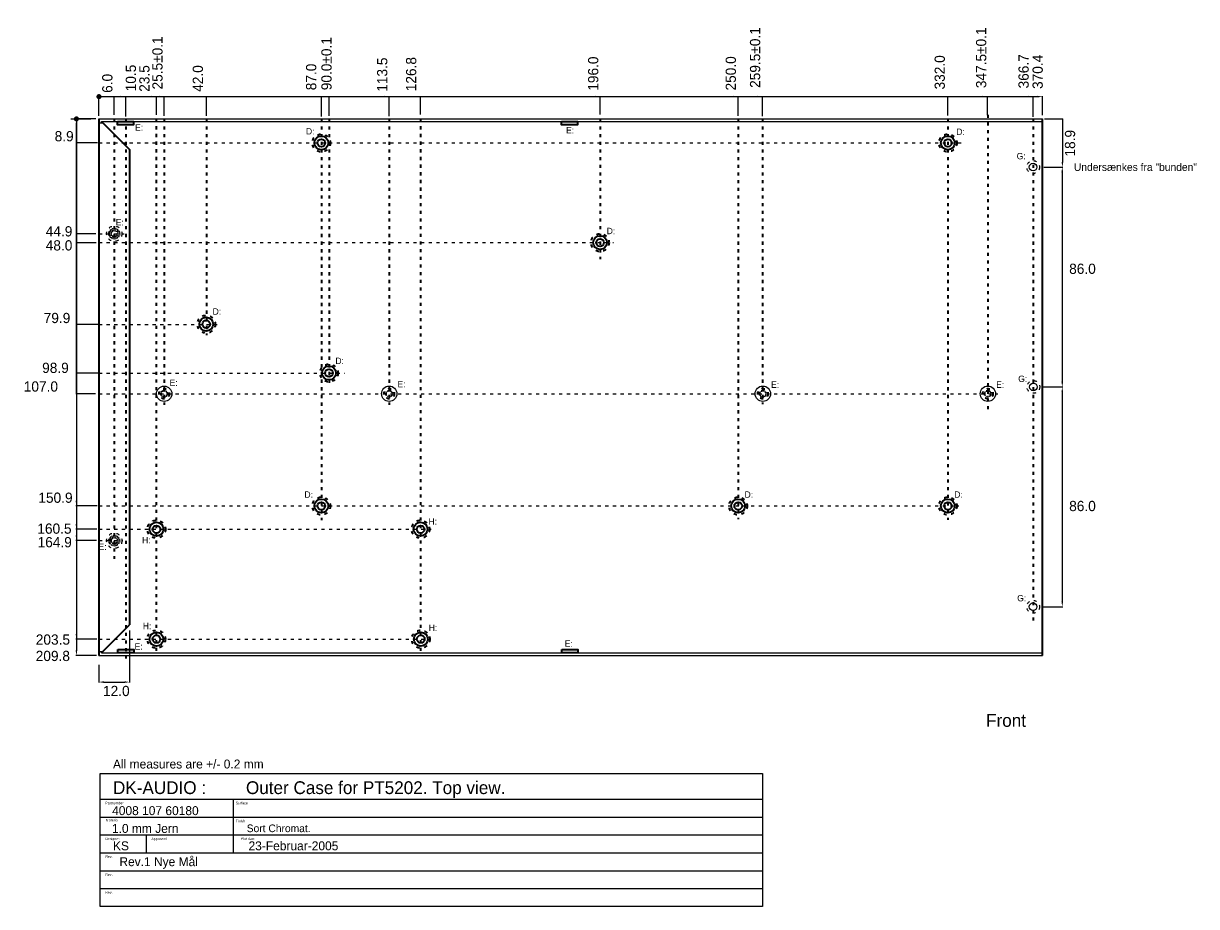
# Model space of a CAD drawing. Header units: millimetres. Extents: x 52 to 1784, y 364 to 949.
# Drawn here: x 738.1 to 1196.8, y 405.1 to 750.5 of the extents above; entities that cross this region are included whole.
import ezdxf

# ---------------------------------------------------------------- set-up
doc = ezdxf.new("R2010")
doc.units = ezdxf.units.MM
doc.linetypes.add('ACAD_ISO03W100', pattern=[30, 12, -18])
doc.linetypes.add('HIDDEN', pattern=[0.375, 0.25, -0.125])
for name, color, linetype in [('Forplade', 4, 'Continuous'), ('kabinet_dim', 7, 'Continuous'), ('kabinet_head', 2, 'Continuous'), ('PEM ring', 4, 'HIDDEN')]:
    doc.layers.add(name, color=color, linetype=linetype)
doc.layers.add('kabinet', color=4, linetype='Continuous', lineweight=40)
doc.dimstyles.new('DK-audio', dxfattribs={"dimtxt": 4, "dimasz": 2, "dimexe": 0.18, "dimexo": 0.0625, "dimgap": 1, "dimtad": 2, "dimdec": 1, "dimzin": 0, "dimdsep": 46, "dimtxsty": 'Standard', "dimcen": 5, "dimadec": 1, "dimazin": 0, "dimtfac": 1, "dimtdec": 1, "dimtofl": 0, "dimtmove": 2, "dimatfit": 3, "dimfxl": 0, "dimtolj": 1, "dimtzin": 0, "dimarcsym": 0})
doc.dimstyles.new('KDS', dxfattribs={"dimtxt": 4, "dimasz": 2, "dimexe": 0.18, "dimexo": 0.0625, "dimgap": 1, "dimtad": 2, "dimjust": 2, "dimdec": 1, "dimzin": 0, "dimdsep": 46, "dimtxsty": 'Standard', "dimblk1": 'NONE', "dimsah": 1, "dimcen": 5, "dimadec": 1, "dimazin": 0, "dimtfac": 1, "dimtdec": 1, "dimtofl": 0, "dimtmove": 2, "dimatfit": 3, "dimfxl": 0, "dimtolj": 1, "dimtzin": 0, "dimarcsym": 0})

# ---------------------------------------------------------------- blocks, each defined once
blk = doc.blocks.new('*D40')
at = {"layer": 'DEFPOINTS', "color": 0, "linetype": 'Continuous', "ltscale": 0.1}
for p in [(766.5, 713.2), (758.8, 668.3), (766.5, 668.3)]:
    blk.add_point(p, dxfattribs=at)
at = {"layer": 'kabinet_dim', "color": 0, "linetype": 'Continuous', "lineweight": -2, "ltscale": 0.1}
for p, q in [((766.44, 713.2), (758.62, 713.2)), ((758.8, 713.2), (758.8, 670.3)), ((766.44, 668.3), (758.62, 668.3))]:
    blk.add_line(p, q, dxfattribs=at)
at = {"layer": 'kabinet_dim', "color": 0, "linetype": 'Continuous', "ltscale": 0.1}
blk.add_solid([(758.47, 670.3), (759.13, 670.3), (758.8, 668.3)], dxfattribs=at)
at = {"layer": 'kabinet_dim', "color": 0, "linetype": 'Continuous', "ltscale": 0.1, "insert": (752, 669.2), "char_height": 4, "attachment_point": 5, "rotation": 359.99}
blk.add_mtext('\\A1;44.9', dxfattribs=at)
blk = doc.blocks.new('_None')
blk = doc.blocks.new('*D41')
at = {"layer": 'DEFPOINTS', "color": 0, "linetype": 'Continuous', "ltscale": 0.1}
for p in [(764.5, 713.2), (758.8, 548.3), (766.7, 548.3)]:
    blk.add_point(p, dxfattribs=at)
at = {"layer": 'kabinet_dim', "color": 0, "linetype": 'Continuous', "lineweight": -2, "ltscale": 0.1}
for p, q in [((764.44, 713.2), (758.62, 713.2)), ((758.8, 713.2), (758.8, 550.3)), ((766.64, 548.3), (758.62, 548.3))]:
    blk.add_line(p, q, dxfattribs=at)
at = {"layer": 'kabinet_dim', "color": 0, "linetype": 'Continuous', "ltscale": 0.1}
blk.add_solid([(758.47, 550.3), (759.13, 550.3), (758.8, 548.3)], dxfattribs=at)
at = {"layer": 'kabinet_dim', "color": 0, "linetype": 'Continuous', "ltscale": 0.1, "insert": (750.3, 547.6), "char_height": 4, "attachment_point": 5, "rotation": 359.99}
blk.add_mtext('\\A1;164.9', dxfattribs=at)
blk = doc.blocks.new('*D42')
at = {"layer": 'DEFPOINTS', "color": 0, "linetype": 'Continuous', "ltscale": 0.1}
for p in [(758.8, 713.2), (766.3, 713.2), (766.3, 605.7)]:
    blk.add_point(p, dxfattribs=at)
at = {"layer": 'kabinet_dim', "color": 0, "linetype": 'Continuous', "lineweight": -2, "ltscale": 0.1}
for p, q in [((766.24, 713.2), (758.62, 713.2)), ((758.8, 605.7), (758.8, 711.2)), ((766.24, 605.7), (758.62, 605.7))]:
    blk.add_line(p, q, dxfattribs=at)
at = {"layer": 'kabinet_dim', "color": 0, "linetype": 'Continuous', "ltscale": 0.1}
blk.add_solid([(758.47, 711.2), (759.13, 711.2), (758.8, 713.2)], dxfattribs=at)
at = {"layer": 'kabinet_dim', "color": 0, "linetype": 'Continuous', "ltscale": 0.1, "insert": (744.9, 608.5), "char_height": 4, "attachment_point": 5, "rotation": 359.99}
blk.add_mtext('\\A1;107.0', dxfattribs=at)
blk = doc.blocks.new('*D43')
at = {"layer": 'DEFPOINTS', "color": 0, "linetype": 'Continuous', "ltscale": 0.1}
for p in [(793.1, 721.9), (767.6, 714.3), (793.1, 714.3)]:
    blk.add_point(p, dxfattribs=at)
at = {"layer": 'kabinet_dim', "color": 0, "linetype": 'Continuous', "lineweight": -2, "ltscale": 0.1}
for p, q in [((767.6, 714.36), (767.6, 722.08)), ((767.6, 721.9), (791.1, 721.9)), ((793.1, 714.36), (793.1, 722.08))]:
    blk.add_line(p, q, dxfattribs=at)
at = {"layer": 'kabinet_dim', "color": 0, "linetype": 'Continuous', "ltscale": 0.1}
blk.add_solid([(791.1, 722.23), (791.1, 721.57), (793.1, 721.9)], dxfattribs=at)
at = {"layer": 'kabinet_dim', "color": 0, "linetype": 'Continuous', "ltscale": 0.1, "insert": (790.5, 735.1), "char_height": 4, "attachment_point": 5, "rotation": 90}
blk.add_mtext('\\A1;25.5±0.1', dxfattribs=at)
blk = doc.blocks.new('*D44')
at = {"layer": 'DEFPOINTS', "color": 0, "linetype": 'Continuous', "ltscale": 0.1}
for p in [(778.1, 721.9), (767.6, 716.7), (778.1, 714.1)]:
    blk.add_point(p, dxfattribs=at)
at = {"layer": 'kabinet_dim', "color": 0, "linetype": 'Continuous', "lineweight": -2, "ltscale": 0.1}
for p, q in [((767.6, 716.76), (767.6, 722.08)), ((767.6, 721.9), (776.1, 721.9)), ((778.1, 714.16), (778.1, 722.08))]:
    blk.add_line(p, q, dxfattribs=at)
at = {"layer": 'kabinet_dim', "color": 0, "linetype": 'Continuous', "ltscale": 0.1}
blk.add_solid([(776.1, 722.23), (776.1, 721.57), (778.1, 721.9)], dxfattribs=at)
at = {"layer": 'kabinet_dim', "color": 0, "linetype": 'Continuous', "ltscale": 0.1, "insert": (780.1, 729.2), "char_height": 4, "attachment_point": 5, "rotation": 90}
blk.add_mtext('\\A1;10.5', dxfattribs=at)
blk = doc.blocks.new('_Dot')
at = {"color": 0, "linetype": 'ByBlock', "lineweight": -2}
blk.add_line((-0.5, 0), (-1, 0), dxfattribs=at)
at = {"color": 0, "linetype": 'ByBlock', "const_width": 0.5}
blk.add_lwpolyline([(-0.25, 0, 1), (0.25, 0, 1)], format="xyb", close=True, dxfattribs=at)
blk = doc.blocks.new('*D46')
at = {"layer": 'DEFPOINTS', "color": 0, "linetype": 'Continuous', "ltscale": 0.1}
for p in [(773.6, 721.9), (767.6, 714.6), (773.6, 714.7)]:
    blk.add_point(p, dxfattribs=at)
at = {"layer": 'kabinet_dim', "color": 0, "linetype": 'Continuous', "lineweight": -2, "ltscale": 0.1}
for p, q in [((767.6, 714.66), (767.6, 722.08)), ((769.6, 721.9), (771.6, 721.9)), ((773.6, 714.76), (773.6, 722.08))]:
    blk.add_line(p, q, dxfattribs=at)
at = {"layer": 'kabinet_dim', "color": 0, "linetype": 'Continuous', "ltscale": 0.1}
blk.add_solid([(771.6, 722.23), (771.6, 721.57), (773.6, 721.9)], dxfattribs=at)
at = {"layer": 'kabinet_dim', "color": 0, "linetype": 'Continuous', "lineweight": -2, "ltscale": 0.1, "xscale": 2, "yscale": 2, "zscale": 2, "rotation": 180}
blk.add_blockref('_Dot', (767.6, 721.9), dxfattribs=at)
at = {"layer": 'kabinet_dim', "color": 0, "linetype": 'Continuous', "ltscale": 0.1, "insert": (770.9, 727.1), "char_height": 4, "attachment_point": 5, "rotation": 90}
blk.add_mtext('\\A1;6.0', dxfattribs=at)
blk = doc.blocks.new('*D49')
at = {"layer": 'DEFPOINTS', "color": 0, "linetype": 'Continuous', "ltscale": 0.1}
for p in [(809.6, 721.9), (767.6, 719.7), (809.6, 714.3)]:
    blk.add_point(p, dxfattribs=at)
at = {"layer": 'kabinet_dim', "color": 0, "linetype": 'Continuous', "lineweight": -2, "ltscale": 0.1}
for p, q in [((767.6, 719.76), (767.6, 722.08)), ((767.6, 721.9), (807.6, 721.9)), ((809.6, 714.36), (809.6, 722.08))]:
    blk.add_line(p, q, dxfattribs=at)
at = {"layer": 'kabinet_dim', "color": 0, "linetype": 'Continuous', "ltscale": 0.1}
blk.add_solid([(807.6, 722.23), (807.6, 721.57), (809.6, 721.9)], dxfattribs=at)
at = {"layer": 'kabinet_dim', "color": 0, "linetype": 'Continuous', "ltscale": 0.1, "insert": (806.3, 729), "char_height": 4, "attachment_point": 5, "rotation": 90}
blk.add_mtext('\\A1;42.0', dxfattribs=at)
blk = doc.blocks.new('*D50')
at = {"layer": 'DEFPOINTS', "color": 0, "linetype": 'Continuous', "ltscale": 0.1}
for p in [(854.6, 721.9), (767.6, 719.4), (854.6, 714.1)]:
    blk.add_point(p, dxfattribs=at)
at = {"layer": 'kabinet_dim', "color": 0, "linetype": 'Continuous', "lineweight": -2, "ltscale": 0.1}
for p, q in [((767.6, 719.46), (767.6, 722.08)), ((767.6, 721.9), (852.6, 721.9)), ((854.6, 714.16), (854.6, 722.08))]:
    blk.add_line(p, q, dxfattribs=at)
at = {"layer": 'kabinet_dim', "color": 0, "linetype": 'Continuous', "ltscale": 0.1}
blk.add_solid([(852.6, 722.23), (852.6, 721.57), (854.6, 721.9)], dxfattribs=at)
at = {"layer": 'kabinet_dim', "color": 0, "linetype": 'Continuous', "ltscale": 0.1, "insert": (850.6, 729.6), "char_height": 4, "attachment_point": 5, "rotation": 90}
blk.add_mtext('\\A1;87.0', dxfattribs=at)
blk = doc.blocks.new('*D51')
at = {"layer": 'DEFPOINTS', "color": 0, "linetype": 'Continuous', "ltscale": 0.1}
for p in [(857.6, 721.9), (767.6, 716.2), (857.6, 714.3)]:
    blk.add_point(p, dxfattribs=at)
at = {"layer": 'kabinet_dim', "color": 0, "linetype": 'Continuous', "lineweight": -2, "ltscale": 0.1}
for p, q in [((767.6, 716.26), (767.6, 722.08)), ((767.6, 721.9), (855.6, 721.9)), ((857.6, 714.36), (857.6, 722.08))]:
    blk.add_line(p, q, dxfattribs=at)
at = {"layer": 'kabinet_dim', "color": 0, "linetype": 'Continuous', "ltscale": 0.1}
blk.add_solid([(855.6, 722.23), (855.6, 721.57), (857.6, 721.9)], dxfattribs=at)
at = {"layer": 'kabinet_dim', "color": 0, "linetype": 'Continuous', "ltscale": 0.1, "insert": (856.6, 734.8), "char_height": 4, "attachment_point": 5, "rotation": 90}
blk.add_mtext('\\A1;90.0±0.1', dxfattribs=at)
blk = doc.blocks.new('*D52')
at = {"layer": 'DEFPOINTS', "color": 0, "linetype": 'Continuous', "ltscale": 0.1}
for p in [(881.1, 721.9), (767.6, 717), (881.1, 714.2)]:
    blk.add_point(p, dxfattribs=at)
at = {"layer": 'kabinet_dim', "color": 0, "linetype": 'Continuous', "lineweight": -2, "ltscale": 0.1}
for p, q in [((767.6, 717.06), (767.6, 722.08)), ((767.6, 721.9), (879.1, 721.9)), ((881.1, 714.26), (881.1, 722.08))]:
    blk.add_line(p, q, dxfattribs=at)
at = {"layer": 'kabinet_dim', "color": 0, "linetype": 'Continuous', "ltscale": 0.1}
blk.add_solid([(879.1, 722.23), (879.1, 721.57), (881.1, 721.9)], dxfattribs=at)
at = {"layer": 'kabinet_dim', "color": 0, "linetype": 'Continuous', "ltscale": 0.1, "insert": (878.4, 730.5), "char_height": 4, "attachment_point": 5, "rotation": 90}
blk.add_mtext('\\A1;113.5', dxfattribs=at)
blk = doc.blocks.new('*D53')
at = {"layer": 'DEFPOINTS', "color": 0, "linetype": 'Continuous', "ltscale": 0.1}
for p in [(767.6, 720.4), (963.6, 721.9), (963.6, 714.8)]:
    blk.add_point(p, dxfattribs=at)
at = {"layer": 'kabinet_dim', "color": 0, "linetype": 'Continuous', "lineweight": -2, "ltscale": 0.1}
for p, q in [((767.6, 720.46), (767.6, 722.08)), ((767.6, 721.9), (961.6, 721.9)), ((963.6, 714.86), (963.6, 722.08))]:
    blk.add_line(p, q, dxfattribs=at)
at = {"layer": 'kabinet_dim', "color": 0, "linetype": 'Continuous', "ltscale": 0.1}
blk.add_solid([(961.6, 722.23), (961.6, 721.57), (963.6, 721.9)], dxfattribs=at)
at = {"layer": 'kabinet_dim', "color": 0, "linetype": 'Continuous', "ltscale": 0.1, "insert": (960.9, 730.9), "char_height": 4, "attachment_point": 5, "rotation": 90}
blk.add_mtext('\\A1;196.0', dxfattribs=at)
blk = doc.blocks.new('*D54')
at = {"layer": 'DEFPOINTS', "color": 0, "linetype": 'Continuous', "ltscale": 0.1}
for p in [(767.6, 720.7), (1017.6, 721.9), (1017.6, 714.4)]:
    blk.add_point(p, dxfattribs=at)
at = {"layer": 'kabinet_dim', "color": 0, "linetype": 'Continuous', "lineweight": -2, "ltscale": 0.1}
for p, q in [((767.6, 720.76), (767.6, 722.08)), ((767.6, 721.9), (1015.6, 721.9)), ((1017.6, 714.46), (1017.6, 722.08))]:
    blk.add_line(p, q, dxfattribs=at)
at = {"layer": 'kabinet_dim', "color": 0, "linetype": 'Continuous', "ltscale": 0.1}
blk.add_solid([(1015.6, 722.23), (1015.6, 721.57), (1017.6, 721.9)], dxfattribs=at)
at = {"layer": 'kabinet_dim', "color": 0, "linetype": 'Continuous', "ltscale": 0.1, "insert": (1014.7, 731), "char_height": 4, "attachment_point": 5, "rotation": 90}
blk.add_mtext('\\A1;250.0', dxfattribs=at)
blk = doc.blocks.new('*D55')
at = {"layer": 'DEFPOINTS', "color": 0, "linetype": 'Continuous', "ltscale": 0.1}
for p in [(767.6, 720.5), (1027.1, 721.9), (1027.1, 714.2)]:
    blk.add_point(p, dxfattribs=at)
at = {"layer": 'kabinet_dim', "color": 0, "linetype": 'Continuous', "lineweight": -2, "ltscale": 0.1}
for p, q in [((767.6, 720.56), (767.6, 722.08)), ((767.6, 721.9), (1025.1, 721.9)), ((1027.1, 714.26), (1027.1, 722.08))]:
    blk.add_line(p, q, dxfattribs=at)
at = {"layer": 'kabinet_dim', "color": 0, "linetype": 'Continuous', "ltscale": 0.1}
blk.add_solid([(1025.1, 722.23), (1025.1, 721.57), (1027.1, 721.9)], dxfattribs=at)
at = {"layer": 'kabinet_dim', "color": 0, "linetype": 'Continuous', "ltscale": 0.1, "insert": (1024.2, 737.2), "char_height": 4, "attachment_point": 5, "rotation": 90}
blk.add_mtext('\\A1;259.5±0.1', dxfattribs=at)
blk = doc.blocks.new('*D56')
at = {"layer": 'DEFPOINTS', "color": 0, "linetype": 'Continuous', "ltscale": 0.1}
for p in [(1099.6, 721.9), (767.6, 718.6), (1099.6, 714.5)]:
    blk.add_point(p, dxfattribs=at)
at = {"layer": 'kabinet_dim', "color": 0, "linetype": 'Continuous', "lineweight": -2, "ltscale": 0.1}
for p, q in [((767.6, 718.66), (767.6, 722.08)), ((767.6, 721.9), (1097.6, 721.9)), ((1099.6, 714.56), (1099.6, 722.08))]:
    blk.add_line(p, q, dxfattribs=at)
at = {"layer": 'kabinet_dim', "color": 0, "linetype": 'Continuous', "ltscale": 0.1}
blk.add_solid([(1097.6, 722.23), (1097.6, 721.57), (1099.6, 721.9)], dxfattribs=at)
at = {"layer": 'kabinet_dim', "color": 0, "linetype": 'Continuous', "ltscale": 0.1, "insert": (1096.4, 731.4), "char_height": 4, "attachment_point": 5, "rotation": 90}
blk.add_mtext('\\A1;332.0', dxfattribs=at)
blk = doc.blocks.new('*D57')
at = {"layer": 'DEFPOINTS', "color": 0, "linetype": 'Continuous', "ltscale": 0.1}
for p in [(1115.1, 721.9), (767.6, 717.2), (1115.1, 714.6)]:
    blk.add_point(p, dxfattribs=at)
at = {"layer": 'kabinet_dim', "color": 0, "linetype": 'Continuous', "lineweight": -2, "ltscale": 0.1}
for p, q in [((767.6, 717.26), (767.6, 722.08)), ((767.6, 721.9), (1113.1, 721.9)), ((1115.1, 714.66), (1115.1, 722.08))]:
    blk.add_line(p, q, dxfattribs=at)
at = {"layer": 'kabinet_dim', "color": 0, "linetype": 'Continuous', "ltscale": 0.1}
blk.add_solid([(1113.1, 722.23), (1113.1, 721.57), (1115.1, 721.9)], dxfattribs=at)
at = {"layer": 'kabinet_dim', "color": 0, "linetype": 'Continuous', "ltscale": 0.1, "insert": (1112.6, 737.1), "char_height": 4, "attachment_point": 5, "rotation": 90}
blk.add_mtext('\\A1;347.5±0.1', dxfattribs=at)
blk = doc.blocks.new('*D58')
at = {"layer": 'DEFPOINTS', "color": 0, "linetype": 'Continuous', "ltscale": 0.1}
for p in [(1136.6, 721.9), (767.6, 719.4), (1136.6, 714.6)]:
    blk.add_point(p, dxfattribs=at)
at = {"layer": 'kabinet_dim', "color": 0, "linetype": 'Continuous', "lineweight": -2, "ltscale": 0.1}
for p, q in [((767.6, 719.46), (767.6, 722.08)), ((767.6, 721.9), (1134.6, 721.9)), ((1136.6, 714.66), (1136.6, 722.08))]:
    blk.add_line(p, q, dxfattribs=at)
at = {"layer": 'kabinet_dim', "color": 0, "linetype": 'Continuous', "ltscale": 0.1}
blk.add_solid([(1134.6, 722.23), (1134.6, 721.57), (1136.6, 721.9)], dxfattribs=at)
at = {"layer": 'kabinet_dim', "color": 0, "linetype": 'Continuous', "ltscale": 0.1, "insert": (1134.7, 731.6), "char_height": 4, "attachment_point": 5, "rotation": 90}
blk.add_mtext('\\A1;370.4', dxfattribs=at)
blk = doc.blocks.new('*D59')
at = {"layer": 'DEFPOINTS', "color": 0, "linetype": 'Continuous', "ltscale": 0.1}
for p in [(762.9, 713.2), (758.8, 703.8), (767.1, 703.8)]:
    blk.add_point(p, dxfattribs=at)
at = {"layer": 'kabinet_dim', "color": 0, "linetype": 'Continuous', "lineweight": -2, "ltscale": 0.1}
for p, q in [((762.84, 713.2), (758.62, 713.2)), ((758.8, 711.2), (758.8, 705.8)), ((767.04, 703.8), (758.62, 703.8))]:
    blk.add_line(p, q, dxfattribs=at)
at = {"layer": 'kabinet_dim', "color": 0, "linetype": 'Continuous', "ltscale": 0.1}
blk.add_solid([(758.47, 705.8), (759.13, 705.8), (758.8, 703.8)], dxfattribs=at)
at = {"layer": 'kabinet_dim', "color": 0, "linetype": 'Continuous', "lineweight": -2, "ltscale": 0.1, "xscale": 2, "yscale": 2, "zscale": 2, "rotation": 90}
blk.add_blockref('_Dot', (758.8, 713.2), dxfattribs=at)
at = {"layer": 'kabinet_dim', "color": 0, "linetype": 'Continuous', "ltscale": 0.1, "insert": (754, 706.4), "char_height": 4, "attachment_point": 5, "rotation": 359.99}
blk.add_mtext('\\A1;8.9', dxfattribs=at)
blk = doc.blocks.new('*D60')
at = {"layer": 'DEFPOINTS', "color": 0, "linetype": 'Continuous', "ltscale": 0.1}
for p in [(756.5, 713.2), (758.8, 664.7), (766.6, 664.7)]:
    blk.add_point(p, dxfattribs=at)
at = {"layer": 'kabinet_dim', "color": 0, "linetype": 'Continuous', "lineweight": -2, "ltscale": 0.1}
for p, q in [((756.5625, 713.2), (758.98, 713.2)), ((758.8, 713.2), (758.8, 664.7)), ((766.5375, 664.7), (758.62, 664.7))]:
    blk.add_line(p, q, dxfattribs=at)
at = {"layer": 'kabinet_dim', "color": 0, "linetype": 'Continuous', "ltscale": 0.1, "insert": (752, 663.7), "char_height": 4, "attachment_point": 5, "rotation": 359.99}
blk.add_mtext('\\A1;48.0', dxfattribs=at)
blk = doc.blocks.new('*D61')
at = {"layer": 'DEFPOINTS', "color": 0, "linetype": 'Continuous', "ltscale": 0.1}
for p in [(764.7, 713.2), (758.8, 632.8), (767.2, 632.8)]:
    blk.add_point(p, dxfattribs=at)
at = {"layer": 'kabinet_dim', "color": 0, "linetype": 'Continuous', "lineweight": -2, "ltscale": 0.1}
for p, q in [((764.64, 713.2), (758.62, 713.2)), ((758.8, 713.2), (758.8, 634.8)), ((767.14, 632.8), (758.62, 632.8))]:
    blk.add_line(p, q, dxfattribs=at)
at = {"layer": 'kabinet_dim', "color": 0, "linetype": 'Continuous', "ltscale": 0.1}
blk.add_solid([(758.47, 634.8), (759.13, 634.8), (758.8, 632.8)], dxfattribs=at)
at = {"layer": 'kabinet_dim', "color": 0, "linetype": 'Continuous', "ltscale": 0.1, "insert": (751.2, 635.3), "char_height": 4, "attachment_point": 5, "rotation": 359.99}
blk.add_mtext('\\A1;79.9', dxfattribs=at)
blk = doc.blocks.new('*D62')
at = {"layer": 'DEFPOINTS', "color": 0, "linetype": 'Continuous', "ltscale": 0.1}
for p in [(765.5, 713.2), (758.8, 613.8), (767.2, 613.8)]:
    blk.add_point(p, dxfattribs=at)
at = {"layer": 'kabinet_dim', "color": 0, "linetype": 'Continuous', "lineweight": -2, "ltscale": 0.1}
for p, q in [((765.44, 713.2), (758.62, 713.2)), ((758.8, 713.2), (758.8, 615.8)), ((767.14, 613.8), (758.62, 613.8))]:
    blk.add_line(p, q, dxfattribs=at)
at = {"layer": 'kabinet_dim', "color": 0, "linetype": 'Continuous', "ltscale": 0.1}
blk.add_solid([(758.47, 615.8), (759.13, 615.8), (758.8, 613.8)], dxfattribs=at)
at = {"layer": 'kabinet_dim', "color": 0, "linetype": 'Continuous', "ltscale": 0.1, "insert": (750.6, 615.8), "char_height": 4, "attachment_point": 5, "rotation": 359.99}
blk.add_mtext('\\A1;98.9', dxfattribs=at)
blk = doc.blocks.new('*D63')
at = {"layer": 'DEFPOINTS', "color": 0, "linetype": 'Continuous', "ltscale": 0.1}
for p in [(765.6, 713.2), (758.8, 561.8), (766.9, 561.8)]:
    blk.add_point(p, dxfattribs=at)
at = {"layer": 'kabinet_dim', "color": 0, "linetype": 'Continuous', "lineweight": -2, "ltscale": 0.1}
for p, q in [((765.54, 713.2), (758.62, 713.2)), ((758.8, 713.2), (758.8, 563.8)), ((766.84, 561.8), (758.62, 561.8))]:
    blk.add_line(p, q, dxfattribs=at)
at = {"layer": 'kabinet_dim', "color": 0, "linetype": 'Continuous', "ltscale": 0.1}
blk.add_solid([(758.47, 563.8), (759.13, 563.8), (758.8, 561.8)], dxfattribs=at)
at = {"layer": 'kabinet_dim', "color": 0, "linetype": 'Continuous', "ltscale": 0.1, "insert": (750.6, 565), "char_height": 4, "attachment_point": 5, "rotation": 359.99}
blk.add_mtext('\\A1;150.9', dxfattribs=at)
blk = doc.blocks.new('*D64')
at = {"layer": 'DEFPOINTS', "color": 0, "linetype": 'Continuous', "ltscale": 0.1}
for p in [(764.5, 713.2), (758.8, 552.7), (766.8, 552.7)]:
    blk.add_point(p, dxfattribs=at)
at = {"layer": 'kabinet_dim', "color": 0, "linetype": 'Continuous', "lineweight": -2, "ltscale": 0.1}
for p, q in [((764.44, 713.2), (758.62, 713.2)), ((758.8, 713.2), (758.8, 554.7)), ((766.74, 552.7), (758.62, 552.7))]:
    blk.add_line(p, q, dxfattribs=at)
at = {"layer": 'kabinet_dim', "color": 0, "linetype": 'Continuous', "ltscale": 0.1}
blk.add_solid([(758.47, 554.7), (759.13, 554.7), (758.8, 552.7)], dxfattribs=at)
at = {"layer": 'kabinet_dim', "color": 0, "linetype": 'Continuous', "ltscale": 0.1, "insert": (750.2, 552.9), "char_height": 4, "attachment_point": 5, "rotation": 359.99}
blk.add_mtext('\\A1;160.5', dxfattribs=at)
blk = doc.blocks.new('*D65')
at = {"layer": 'DEFPOINTS', "color": 0, "linetype": 'Continuous', "ltscale": 0.1}
for p in [(764.5, 713.2), (758.8, 509.7), (766.8, 509.7)]:
    blk.add_point(p, dxfattribs=at)
at = {"layer": 'kabinet_dim', "color": 0, "linetype": 'Continuous', "lineweight": -2, "ltscale": 0.1}
for p, q in [((764.44, 713.2), (758.62, 713.2)), ((758.8, 713.2), (758.8, 511.7)), ((766.74, 509.7), (758.62, 509.7))]:
    blk.add_line(p, q, dxfattribs=at)
at = {"layer": 'kabinet_dim', "color": 0, "linetype": 'Continuous', "ltscale": 0.1}
blk.add_solid([(758.47, 511.7), (759.13, 511.7), (758.8, 509.7)], dxfattribs=at)
at = {"layer": 'kabinet_dim', "color": 0, "linetype": 'Continuous', "ltscale": 0.1, "insert": (749.6, 509.5), "char_height": 4, "attachment_point": 5, "rotation": 359.99}
blk.add_mtext('\\A1;203.5', dxfattribs=at)
blk = doc.blocks.new('*D66')
at = {"layer": 'DEFPOINTS', "color": 0, "linetype": 'Continuous', "ltscale": 0.1}
for p in [(893.4, 721.9), (767.6, 720), (893.4, 714.8)]:
    blk.add_point(p, dxfattribs=at)
at = {"layer": 'kabinet_dim', "color": 0, "linetype": 'Continuous', "lineweight": -2, "ltscale": 0.1}
for p, q in [((767.6, 720.06), (767.6, 722.08)), ((767.6, 721.9), (891.4, 721.9)), ((893.4, 714.86), (893.4, 722.08))]:
    blk.add_line(p, q, dxfattribs=at)
at = {"layer": 'kabinet_dim', "color": 0, "linetype": 'Continuous', "ltscale": 0.1}
blk.add_solid([(891.4, 722.23), (891.4, 721.57), (893.4, 721.9)], dxfattribs=at)
at = {"layer": 'kabinet_dim', "color": 0, "linetype": 'Continuous', "ltscale": 0.1, "insert": (889.7, 730.7), "char_height": 4, "attachment_point": 5, "rotation": 90}
blk.add_mtext('\\A1;126.8', dxfattribs=at)
blk = doc.blocks.new('*D100')
at = {"layer": 'DEFPOINTS', "color": 0, "linetype": 'Continuous', "ltscale": 0.1}
for p in [(764.47, 713.1), (758.8, 503.3), (766.77, 503.3)]:
    blk.add_point(p, dxfattribs=at)
at = {"layer": 'kabinet_dim', "color": 0, "linetype": 'Continuous', "lineweight": -2, "ltscale": 0.1}
for p, q in [((764.4, 713.1), (758.62, 713.1)), ((758.8, 713.1), (758.8, 505.3)), ((766.7, 503.3), (758.62, 503.3))]:
    blk.add_line(p, q, dxfattribs=at)
at = {"layer": 'kabinet_dim', "color": 0, "linetype": 'Continuous', "ltscale": 0.1}
blk.add_solid([(758.47, 505.3), (759.13, 505.3), (758.8, 503.3)], dxfattribs=at)
at = {"layer": 'kabinet_dim', "color": 0, "linetype": 'Continuous', "ltscale": 0.1, "insert": (749.57, 503.1), "char_height": 4, "attachment_point": 5, "rotation": 359.99}
blk.add_mtext('\\A1;209.8', dxfattribs=at)
blk = doc.blocks.new('*D103')
at = {"layer": 'DEFPOINTS', "color": 0, "linetype": 'Continuous', "ltscale": 0.1}
for p in [(779.6, 513.2), (767.6, 499.7), (779.6, 492.9)]:
    blk.add_point(p, dxfattribs=at)
at = {"layer": 'kabinet_dim', "color": 0, "linetype": 'Continuous', "lineweight": -2, "ltscale": 0.1}
for p, q in [((779.6, 513.14), (779.6, 492.72)), ((767.6, 499.64), (767.6, 492.72)), ((769.6, 492.9), (777.6, 492.9))]:
    blk.add_line(p, q, dxfattribs=at)
at = {"layer": 'kabinet_dim', "color": 0, "linetype": 'Continuous', "ltscale": 0.1}
for points in [[(769.6, 493.23), (769.6, 492.57), (767.6, 492.9)], [(777.6, 493.23), (777.6, 492.57), (779.6, 492.9)]]:
    blk.add_solid(points, dxfattribs=at)
at = {"layer": 'kabinet_dim', "color": 0, "linetype": 'Continuous', "ltscale": 0.1, "insert": (774.4, 489.4), "char_height": 4, "attachment_point": 5}
blk.add_mtext('\\A1;12.0', dxfattribs=at)
blk = doc.blocks.new('*D105')
at = {"layer": 'DEFPOINTS', "color": 0, "linetype": 'Continuous', "ltscale": 0.1}
for p in [(1132.9, 721.9), (767.6, 714.9), (1132.9, 713.9)]:
    blk.add_point(p, dxfattribs=at)
at = {"layer": 'kabinet_dim', "color": 0, "linetype": 'Continuous', "lineweight": -2, "ltscale": 0.1}
for p, q in [((767.6, 714.96), (767.6, 722.08)), ((767.6, 721.9), (1130.9, 721.9)), ((1132.9, 713.96), (1132.9, 722.08))]:
    blk.add_line(p, q, dxfattribs=at)
at = {"layer": 'kabinet_dim', "color": 0, "linetype": 'Continuous', "ltscale": 0.1}
blk.add_solid([(1130.9, 722.23), (1130.9, 721.57), (1132.9, 721.9)], dxfattribs=at)
at = {"layer": 'kabinet_dim', "color": 0, "linetype": 'Continuous', "ltscale": 0.1, "insert": (1129.2, 731.8), "char_height": 4, "attachment_point": 5, "rotation": 90}
blk.add_mtext('\\A1;366.7', dxfattribs=at)
blk = doc.blocks.new('*D106')
at = {"layer": 'DEFPOINTS', "color": 0, "linetype": 'Continuous', "ltscale": 0.1}
for p in [(790.1, 721.9), (767.6, 714.6), (790.1, 714.7)]:
    blk.add_point(p, dxfattribs=at)
at = {"layer": 'kabinet_dim', "color": 0, "linetype": 'Continuous', "lineweight": -2, "ltscale": 0.1}
for p, q in [((767.6, 714.66), (767.6, 722.08)), ((769.6, 721.9), (788.1, 721.9)), ((790.1, 714.76), (790.1, 722.08))]:
    blk.add_line(p, q, dxfattribs=at)
at = {"layer": 'kabinet_dim', "color": 0, "linetype": 'Continuous', "ltscale": 0.1}
blk.add_solid([(788.1, 722.23), (788.1, 721.57), (790.1, 721.9)], dxfattribs=at)
at = {"layer": 'kabinet_dim', "color": 0, "linetype": 'Continuous', "lineweight": -2, "ltscale": 0.1, "xscale": 2, "yscale": 2, "zscale": 2, "rotation": 180}
blk.add_blockref('_Dot', (767.6, 721.9), dxfattribs=at)
at = {"layer": 'kabinet_dim', "color": 0, "linetype": 'Continuous', "ltscale": 0.1, "insert": (785.4, 729), "char_height": 4, "attachment_point": 5, "rotation": 90}
blk.add_mtext('\\A1;23.5', dxfattribs=at)
blk = doc.blocks.new('*D107')
at = {"layer": 'DEFPOINTS', "color": 0, "linetype": 'Continuous', "ltscale": 0.1}
for p in [(1137, 694.35), (1136.4, 608.35), (1144.3, 608.35)]:
    blk.add_point(p, dxfattribs=at)
at = {"layer": 'kabinet_dim', "color": 0, "linetype": 'Continuous', "lineweight": -2, "ltscale": 0.1}
for p, q in [((1137.06, 694.35), (1144.48, 694.35)), ((1144.3, 692.35), (1144.3, 610.35)), ((1136.46, 608.35), (1144.48, 608.35))]:
    blk.add_line(p, q, dxfattribs=at)
at = {"layer": 'kabinet_dim', "color": 0, "linetype": 'Continuous', "ltscale": 0.1}
for points in [[(1143.97, 692.35), (1144.63, 692.35), (1144.3, 694.35)], [(1143.97, 610.35), (1144.63, 610.35), (1144.3, 608.35)]]:
    blk.add_solid(points, dxfattribs=at)
at = {"layer": 'kabinet_dim', "color": 0, "linetype": 'Continuous', "ltscale": 0.1, "insert": (1152.2, 654.55), "char_height": 4, "attachment_point": 5, "rotation": 359.99}
blk.add_mtext('\\A1;86.0', dxfattribs=at)
blk = doc.blocks.new('*D108')
at = {"layer": 'DEFPOINTS', "color": 0, "linetype": 'Continuous', "ltscale": 0.1}
for p in [(1137, 608.35), (1136.4, 522.35), (1144.3, 522.35)]:
    blk.add_point(p, dxfattribs=at)
at = {"layer": 'kabinet_dim', "color": 0, "linetype": 'Continuous', "lineweight": -2, "ltscale": 0.1}
for p, q in [((1137.06, 608.35), (1144.48, 608.35)), ((1144.3, 606.35), (1144.3, 524.35)), ((1136.46, 522.35), (1144.48, 522.35))]:
    blk.add_line(p, q, dxfattribs=at)
at = {"layer": 'kabinet_dim', "color": 0, "linetype": 'Continuous', "ltscale": 0.1}
for points in [[(1143.97, 606.35), (1144.63, 606.35), (1144.3, 608.35)], [(1143.97, 524.35), (1144.63, 524.35), (1144.3, 522.35)]]:
    blk.add_solid(points, dxfattribs=at)
at = {"layer": 'kabinet_dim', "color": 0, "linetype": 'Continuous', "ltscale": 0.1, "insert": (1152.2, 561.75), "char_height": 4, "attachment_point": 5, "rotation": 359.99}
blk.add_mtext('\\A1;86.0', dxfattribs=at)
blk = doc.blocks.new('*D120')
at = {"layer": 'DEFPOINTS', "color": 0, "linetype": 'Continuous', "ltscale": 0.1}
for p in [(1137.3, 713.2), (1137.3, 694.35), (1144.35, 694.35)]:
    blk.add_point(p, dxfattribs=at)
at = {"layer": 'kabinet_dim', "color": 0, "linetype": 'Continuous', "lineweight": -2, "ltscale": 0.1}
for p, q in [((1137.36, 713.2), (1144.53, 713.2)), ((1144.35, 713.2), (1144.35, 696.35)), ((1137.36, 694.35), (1144.53, 694.35))]:
    blk.add_line(p, q, dxfattribs=at)
at = {"layer": 'kabinet_dim', "color": 0, "linetype": 'Continuous', "ltscale": 0.1}
blk.add_solid([(1144.02, 696.35), (1144.68, 696.35), (1144.35, 694.35)], dxfattribs=at)
at = {"layer": 'kabinet_dim', "color": 0, "linetype": 'Continuous', "ltscale": 0.1, "insert": (1147.35, 703.68), "char_height": 4, "attachment_point": 5, "rotation": 90}
blk.add_mtext('\\A1;18.9', dxfattribs=at)

msp = doc.modelspace()

# ---------------------------------------------------------------- linework, layer by layer
at = {"layer": 'Forplade', "linetype": 'Continuous', "ltscale": 0.1}
for p, q in [((767.6, 713.2), (1136.6, 713.2)), ((767.6, 711.7), (769.1, 711.7)), ((768.6, 712.2), (1136.6, 712.2)), ((767.6, 504.8), (769.1, 504.8)), ((767.6, 503.3), (1136.6, 503.3)), ((768.6, 504.3), (1136.6, 504.3))]:
    msp.add_line(p, q, dxfattribs=at)
at = {"layer": 'Forplade', "linetype": 'ACAD_ISO03W100', "ltscale": 0.1}
for p, q in [((767.6, 703.8), (1104.9, 703.8)), ((767.6, 668.3), (777.4, 668.3)), ((767.6, 664.8), (968.8, 664.8)), ((767.6, 632.8), (815.5, 632.8)), ((767.6, 613.8), (863.7, 613.8)), ((767.6, 605.7), (1119.05, 605.7)), ((767.6, 561.8), (1103.8, 561.8)), ((767.6, 552.7), (897.5, 552.7)), ((767.6, 548.3), (777, 548.3)), ((767.6, 509.7), (897.4, 509.7))]:
    msp.add_line(p, q, dxfattribs=at)
for centre in [(1132.9, 694.35), (1133, 608.35), (1132.9, 522.35)]:
    msp.add_circle(centre, 2.5, dxfattribs=at)
at = {"layer": 'Forplade', "linetype": 'Continuous', "ltscale": 0.1}
for centre in [(1132.9, 694.35), (1133, 608.35), (1132.9, 522.35)]:
    msp.add_circle(centre, 1.5, dxfattribs=at)
at = {"layer": 'kabinet', "linetype": 'Continuous', "ltscale": 0.1}
for p, q in [((767.6, 713.2), (767.6, 503.3)), ((768.6, 712.2), (768.6, 711.7)), ((769.1, 711.7), (779.6, 701.2)), ((1136.6, 711.7), (1136.6, 713.2)), ((1136.6, 503.4), (1136.6, 711.7)), ((779.6, 701.2), (779.6, 515.3)), ((769.1, 504.8), (779.6, 515.3)), ((768.6, 504.8), (768.6, 504.3)), ((1136.6, 504.3), (1136.6, 504.8)), ((1136.6, 503.3), (1136.6, 504.3))]:
    msp.add_line(p, q, dxfattribs=at)
at = {"layer": 'kabinet', "linetype": 'ACAD_ISO03W100', "ltscale": 0.1}
for p, q in [((773.6, 713.2), (773.6, 541.1)), ((778.1, 713.2), (778.1, 502.1)), ((790, 713.3), (790, 504.7)), ((793.1, 713.2), (793.1, 601.3)), ((809.6, 713.2), (809.6, 628.6)), ((854.6, 713.2), (854.6, 556.3)), ((857.6, 713.2), (857.6, 609.8)), ((881.1, 713.2), (881.1, 601.4)), ((893.4, 713.3), (893.4, 504.7)), ((963.6, 713.2), (963.6, 658.3)), ((1017.6, 713.2), (1017.6, 556.6)), ((1027.1, 713.2), (1027.1, 601.6)), ((1099.6, 713.2), (1099.6, 556.4)), ((1115.2, 714.8), (1115.2, 599.7)), ((1132.9, 713.2), (1132.9, 516))]:
    msp.add_line(p, q, dxfattribs=at)
at = {"layer": 'kabinet', "linetype": 'Continuous', "ltscale": 0.1}
for points in [[(774.9, 712.2), (781.1, 712.2), (781.1, 710.9), (774.9, 710.9)], [(948.5, 712.2), (954.7, 712.2), (954.7, 710.9), (948.5, 710.9)], [(775, 505.6), (781.2, 505.6), (781.2, 504.3), (775, 504.3)], [(948.6, 505.6), (954.8, 505.6), (954.8, 504.3), (948.6, 504.3)]]:
    msp.add_lwpolyline(points, close=True, dxfattribs=at)
at = {"layer": 'kabinet', "linetype": 'ACAD_ISO03W100', "ltscale": 0.1}
for centre, radius in [((854.565, 703.8), 3.5), ((1099.565, 703.8), 3.5), ((963.565, 664.8), 3.5), ((809.565, 632.9), 3.5), ((857.565, 613.8), 3.5), ((793.099, 605.677), 2), ((881.1, 605.7), 2), ((1027.2, 605.7), 2), ((1115.2, 605.7), 2), ((854.565, 561.8), 3.5), ((1017.565, 561.8), 3.5), ((1099.565, 561.8), 3.5), ((790.1, 552.7), 3.5), ((893.365, 552.7), 3.5), ((790.065, 509.7), 3.5), ((893.465, 509.7), 3.5)]:
    msp.add_circle(centre, radius, dxfattribs=at)
at = {"layer": 'kabinet', "linetype": 'Continuous', "ltscale": 0.1}
for centre, radius in [((854.565, 703.8), 2.7), ((1099.565, 703.8), 2.7), ((854.565, 703.8), 1.5), ((1099.565, 703.8), 1.5), ((963.565, 664.8), 2.7), ((963.565, 664.8), 1.5), ((809.565, 632.9), 2.7), ((809.565, 632.9), 1.5), ((857.565, 613.8), 2.7), ((857.565, 613.8), 1.5), ((854.565, 561.8), 2.7), ((1017.565, 561.8), 2.7), ((1099.565, 561.8), 2.7), ((854.565, 561.8), 1.5), ((1017.565, 561.8), 1.5), ((1099.565, 561.8), 1.5), ((790.1, 552.7), 2.7), ((893.365, 552.7), 2.7), ((790.1, 552.7), 1.5), ((893.365, 552.7), 1.5), ((790.065, 509.7), 2.7), ((790.065, 509.7), 1.5), ((893.465, 509.7), 2.7), ((893.465, 509.7), 1.5)]:
    msp.add_circle(centre, radius, dxfattribs=at)
at = {"layer": 'kabinet', "linetype": 'HIDDEN', "ltscale": 0.1}
for centre, radius in [((773.6, 668.3), 2), ((773.6, 668.3), 1.25), ((793.099, 605.677), 1.25), ((881.1, 605.7), 1.25), ((1027.2, 605.7), 1.25), ((1115.2, 605.7), 1.25), ((773.6, 548.2), 2), ((773.6, 548.2), 1.25)]:
    msp.add_circle(centre, radius, dxfattribs=at)
at = {"layer": 'kabinet_head'}
for p, q in [((768.092, 457.1), (1027.053, 457.1)), ((768.092, 405.1), (768.092, 457.1)), ((1027.053, 457.1), (1027.053, 405.1)), ((1027.053, 405.1), (768.092, 405.1))]:
    msp.add_line(p, q, dxfattribs=at)
at = {"layer": 'kabinet_head', "color": 2}
for p, q in [((768.092, 447.1), (1027.053, 447.1)), ((820.092, 447.1), (820.092, 440.1)), ((768.092, 440.1), (1027.053, 440.1)), ((820.092, 440.1), (820.092, 433.1)), ((768.092, 433.1), (1027.053, 433.1)), ((786.092, 433.1), (786.092, 426.1)), ((820.092, 433.1), (820.092, 426.1)), ((768.092, 426.1), (1027.053, 426.1)), ((768.092, 419.1), (1027.053, 419.1)), ((768.092, 412.1), (1027.053, 412.1))]:
    msp.add_line(p, q, dxfattribs=at)
at = {"layer": 'PEM ring', "linetype": 'ACAD_ISO03W100', "ltscale": 0.1}
for centre in [(773.6, 668.3), (773.6, 548.2)]:
    msp.add_circle(centre, 3, dxfattribs=at)
at = {"layer": 'PEM ring', "linetype": 'Continuous', "ltscale": 0.1}
for centre in [(793.099, 605.677), (881.1, 605.7), (1027.2, 605.7), (1115.2, 605.7)]:
    msp.add_circle(centre, 3, dxfattribs=at)

# ---------------------------------------------------------------- texts
at = {"layer": 'kabinet_dim'}
for s, height, p in [('Undersænkes fra "bunden"', 3, (1148.85, 692.85)), ('Front', 5, (1114.5, 475.4))]:
    msp.add_text(s, height=height, dxfattribs=at).set_placement(p)
at = {"layer": 'kabinet_dim', "char_height": 2.5, "attachment_point": 9}
for s, insert in [('E:', (784.9, 708.6)), ('D:', (851.9, 707.1)), ('E:', (953.4, 707.5)), ('D:', (1106.2, 706.9)), ('G:', (1130, 697.35)), ('E:', (777.3, 671.5)), ('D:', (969.5, 668.1)), ('D:', (815.4, 636.6)), ('D:', (863.4, 617.3)), ('E:', (798.4, 608.7)), ('E:', (887.5, 608.2)), ('E:', (1033.6, 608)), ('E:', (1121.6, 608)), ('G:', (1130.6, 610.25)), ('D:', (851.3, 565)), ('D:', (1023.4, 565)), ('D:', (1105.4, 565)), ('H:', (899.8, 554.5)), ('E:', (770.6, 544.6)), ('H:', (787.8, 547.2)), ('G:', (1130.2, 524.45)), ('H:', (788.1, 513.6)), ('H:', (899.9, 512.9)), ('E:', (952.9, 506.7)), ('E:', (784.7, 505.6))]:
    msp.add_mtext(s, dxfattribs=dict(at, insert=insert))
at = {"layer": 'kabinet_head', "color": 2}
for s, p in [('All measures are +/- 0.2 mm', (773.092, 459.1)), ('4008 107 60180', (772.762, 440.864)), ('1.0 mm Jern', (772.692, 433.9)), ('KS', (773.092, 427.1)), ('23-Februar-2005', (826.092, 427.1)), ('Rev.1 Nye Mål', (775.6, 420.9))]:
    msp.add_text(s, height=3.5, dxfattribs=at).set_placement(p)
at = {"layer": 'kabinet_head'}
for s, height, p in [('DK-AUDIO :', 5, (773.092, 449.1)), ('Outer Case for PT5202. Top view.', 5, (825.092, 449.1)), ('Sort Chromat.', 3, (825.392, 434.2))]:
    msp.add_text(s, height=height, dxfattribs=at).set_placement(p)
at = {"layer": 'kabinet_head', "color": 7}
for s, p in [('Partnumber', (770.092, 445.1)), ('Surface', (821.092, 445.1)), ('Material', (770.292, 438.4)), ('Finish', (821.092, 438.1)), ('Designer.', (770.092, 431.1)), ('Approved', (788.092, 431.1)), ('Plot date', (823.092, 431.1)), ('Rev.', (770.092, 424.1)), ('Rev.', (770.092, 417.1)), ('Rev.', (770.092, 410.1))]:
    msp.add_text(s, height=1, dxfattribs=at).set_placement(p)

# ---------------------------------------------------------------- dimensions: what is measured, and where the dimension line sits
at = {"layer": 'kabinet_dim', "linetype": 'Continuous', "ltscale": 0.1}
for base, p1, p2, dimstyle, override, picture, middle in [((1027.1, 721.9), (767.6, 720.5), (1027.1, 714.2), 'KDS', {"dimgap": 1, "dimtol": 1, "dimlim": 0, "dimtp": 0.1, "dimtm": 0.1}, '*D55', (1024.2, 737.2)), ((1115.1, 721.9), (767.6, 717.2), (1115.1, 714.6), 'KDS', {"dimgap": 1, "dimtol": 1, "dimlim": 0, "dimtp": 0.1, "dimtm": 0.1}, '*D57', (1112.6, 737.1)), ((793.1, 721.9), (767.6, 714.3), (793.1, 714.3), 'DK-audio', {"dimgap": 1, "dimblk1": 'None', "dimsah": 1, "dimtol": 1, "dimlim": 0, "dimtp": 0.1, "dimtm": 0.1}, '*D43', (790.5, 735.1)), ((857.6, 721.9), (767.6, 716.2), (857.6, 714.3), 'DK-audio', {"dimgap": 1, "dimblk1": 'None', "dimsah": 1, "dimtol": 1, "dimlim": 0, "dimtp": 0.1, "dimtm": 0.1}, '*D51', (856.6, 734.8)), ((881.1, 721.9), (767.6, 717), (881.1, 714.2), 'DK-audio', {"dimblk1": 'None', "dimsah": 1}, '*D52', (878.4, 730.5)), ((854.6, 721.9), (767.6, 719.4), (854.6, 714.1), 'DK-audio', {"dimblk1": 'None', "dimsah": 1}, '*D50', (850.6, 729.6)), ((778.1, 721.9), (767.6, 716.7), (778.1, 714.1), 'DK-audio', {"dimblk1": 'None', "dimsah": 1}, '*D44', (780.1, 729.2)), ((809.6, 721.9), (767.6, 719.7), (809.6, 714.3), 'DK-audio', {"dimblk1": 'None', "dimsah": 1}, '*D49', (806.3, 729)), ((773.6, 721.9), (767.6, 714.6), (773.6, 714.7), 'DK-audio', {"dimblk1": 'Dot', "dimsah": 1}, '*D46', (770.9, 727.1))]:
    dim = msp.add_linear_dim(base=base, p1=p1, p2=p2, dimstyle=dimstyle, override=override, dxfattribs=at)
    dim.commit()
    dim.dimension.update_dxf_attribs({"geometry": picture, "text_midpoint": middle, "dimtype": 160, "text_rotation": 90})
for base, p1, p2, text, override, picture, middle in [((1132.9, 721.9), (767.6, 714.9), (1132.9, 713.9), '366.7', {"dimgap": 1, "dimblk1": 'None', "dimsah": 1, "dimtol": 1, "dimlim": 0, "dimtp": 0.1, "dimtm": 0.1}, '*D105', (1129.2, 731.8)), ((790.1, 721.9), (767.6, 714.6), (790.1, 714.7), '23.5', {"dimblk1": 'Dot', "dimsah": 1}, '*D106', (785.4, 729))]:
    dim = msp.add_linear_dim(base=base, p1=p1, p2=p2, text=text, dimstyle='DK-audio', override=override, dxfattribs=at)
    dim.commit()
    dim.dimension.update_dxf_attribs({"geometry": picture, "text_midpoint": middle, "dimtype": 160, "text_rotation": 90})
for base, p1, p2, text, picture, middle in [((1136.6, 721.9), (767.6, 719.4), (1136.6, 714.6), '370.4', '*D58', (1134.7, 731.6)), ((893.4, 721.9), (767.6, 720), (893.4, 714.8), '126.8', '*D66', (889.7, 730.7))]:
    dim = msp.add_linear_dim(base=base, p1=p1, p2=p2, text=text, dimstyle='KDS', dxfattribs=at)
    dim.commit()
    dim.dimension.update_dxf_attribs({"geometry": picture, "text_midpoint": middle, "dimtype": 160, "text_rotation": 90})
for base, p1, p2, picture, middle in [((1099.6, 721.9), (767.6, 718.6), (1099.6, 714.5), '*D56', (1096.4, 731.4)), ((1017.6, 721.9), (767.6, 720.7), (1017.6, 714.4), '*D54', (1014.7, 731)), ((963.6, 721.9), (767.6, 720.4), (963.6, 714.8), '*D53', (960.9, 730.9))]:
    dim = msp.add_linear_dim(base=base, p1=p1, p2=p2, dimstyle='KDS', dxfattribs=at)
    dim.commit()
    dim.dimension.update_dxf_attribs({"geometry": picture, "text_midpoint": middle, "dimtype": 160, "text_rotation": 90})
for base, p1, p2, text, dimstyle, override, picture, middle in [((758.8, 713.2), (766.3, 605.7), (766.3, 713.2), '107.0', 'DK-audio', {"dimgap": 1, "dimblk1": 'None', "dimsah": 1, "dimtol": 1, "dimlim": 0, "dimtp": 0.1, "dimtm": 0.1}, '*D42', (744.9, 608.5)), ((758.8, 664.7), (756.5, 713.2), (766.6, 664.7), '48.0', 'KDS', {"dimblk1": 'None', "dimblk2": 'None'}, '*D60', (752, 663.7)), ((758.8, 703.8), (762.9, 713.2), (767.1, 703.8), '8.9', 'KDS', {"dimblk1": 'Dot'}, '*D59', (754, 706.4))]:
    dim = msp.add_linear_dim(base=base, p1=p1, p2=p2, angle=90, text=text, dimstyle=dimstyle, override=override, dxfattribs=at)
    dim.commit()
    dim.dimension.update_dxf_attribs({"geometry": picture, "text_midpoint": middle, "dimtype": 160, "text_rotation": 359.99})
for base, p1, p2, picture, middle in [((758.8, 503.3), (764.467, 713.1), (766.767, 503.3), '*D100', (749.567, 503.101)), ((758.8, 509.7), (764.5, 713.2), (766.8, 509.7), '*D65', (749.6, 509.5)), ((758.8, 552.7), (764.5, 713.2), (766.8, 552.7), '*D64', (750.2, 552.9)), ((1144.3, 608.35), (1137, 694.35), (1136.4, 608.35), '*D107', (1152.2, 654.55)), ((1144.3, 522.35), (1137, 608.35), (1136.4, 522.35), '*D108', (1152.2, 561.75))]:
    dim = msp.add_linear_dim(base=base, p1=p1, p2=p2, angle=90, dimstyle='KDS', dxfattribs=at)
    dim.commit()
    dim.dimension.update_dxf_attribs({"geometry": picture, "text_midpoint": middle, "dimtype": 160, "text_rotation": 359.99})
for base, p1, p2, picture, middle in [((758.8, 548.3), (764.5, 713.2), (766.7, 548.3), '*D41', (750.3, 547.6)), ((758.8, 668.3), (766.5, 713.2), (766.5, 668.3), '*D40', (752, 669.2))]:
    dim = msp.add_linear_dim(base=base, p1=p1, p2=p2, angle=90, dimstyle='DK-audio', override={"dimblk1": 'None', "dimsah": 1}, dxfattribs=at)
    dim.commit()
    dim.dimension.update_dxf_attribs({"geometry": picture, "text_midpoint": middle, "dimtype": 160, "text_rotation": 359.99})
for base, p1, p2, text, picture, middle in [((758.8, 561.8), (765.6, 713.2), (766.9, 561.8), '150.9', '*D63', (750.6, 565)), ((758.8, 613.8), (765.5, 713.2), (767.2, 613.8), '98.9', '*D62', (750.6, 615.8)), ((758.8, 632.8), (764.7, 713.2), (767.2, 632.8), '79.9', '*D61', (751.2, 635.3))]:
    dim = msp.add_linear_dim(base=base, p1=p1, p2=p2, angle=90, text=text, dimstyle='KDS', dxfattribs=at)
    dim.commit()
    dim.dimension.update_dxf_attribs({"geometry": picture, "text_midpoint": middle, "dimtype": 160, "text_rotation": 359.99})
dim = msp.add_linear_dim(base=(1144.35, 694.35), p1=(1137.3, 713.2), p2=(1137.3, 694.35), angle=90, dimstyle='KDS', dxfattribs=at)
dim.commit()
dim.dimension.update_dxf_attribs({"geometry": '*D120', "text_midpoint": (1147.35, 703.683333333)})
dim = msp.add_linear_dim(base=(779.6, 492.9), p1=(767.6, 499.7), p2=(779.6, 513.2), dimstyle='KDS', dxfattribs=at)
dim.commit()
dim.dimension.update_dxf_attribs({"geometry": '*D103', "text_midpoint": (774.4, 489.4), "dimtype": 160})

doc.saveas('drawing.dxf')
